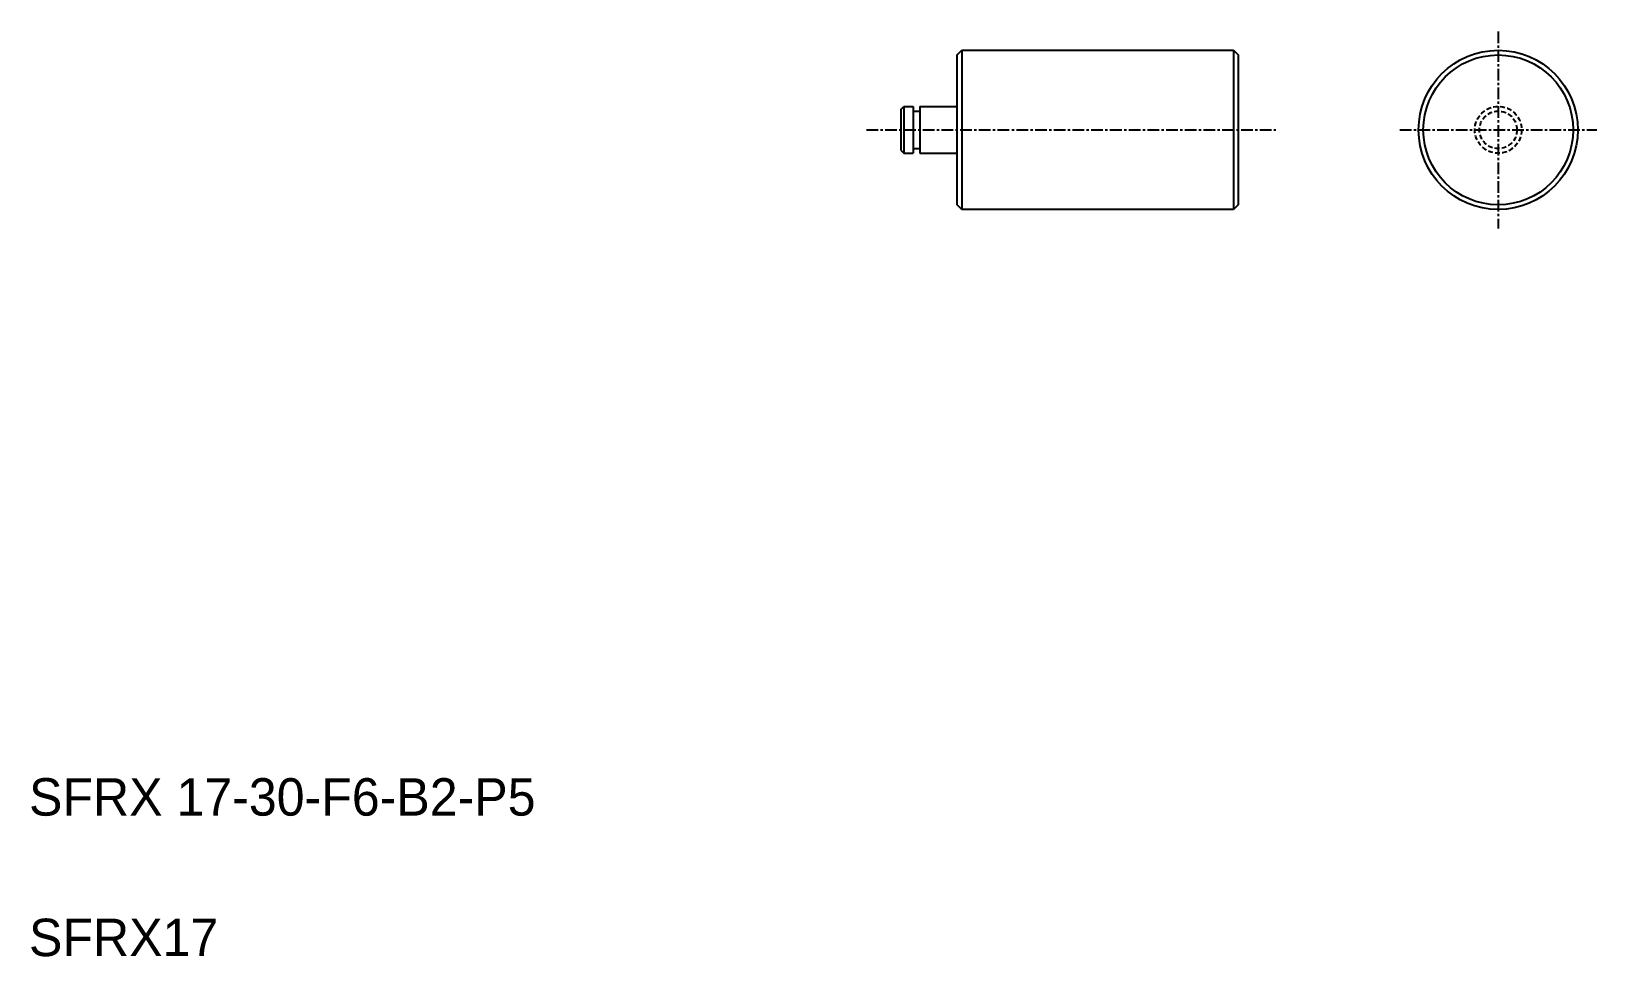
# Model space of a CAD drawing. Extents: x 10 to 177, y 28 to 126.
import ezdxf

# ---------------------------------------------------------------- set-up
doc = ezdxf.new("R2010")
doc.units = 0
doc.linetypes.add('CENTER', pattern=[2, 1.25, -0.25, 0.25, -0.25])
doc.linetypes.add('DASHED', pattern=[0.75, 0.5, -0.25])
doc.layers.get('0').update_dxf_attribs({"linetype": 'CONTINUOUS'})
doc.layers.add('CENTER', color=1, linetype='CENTER')

msp = doc.modelspace()

# ---------------------------------------------------------------- linework, layer by layer
for p, q in [((108.81, 123.87), (109.31, 124.37)), ((108.81, 107.87), (108.81, 123.87)), ((109.31, 124.37), (109.31, 107.37)), ((109.31, 124.37), (138.31, 124.37)), ((138.31, 124.37), (138.31, 107.37)), ((138.31, 124.37), (138.81, 123.87)), ((138.81, 123.87), (138.81, 107.87)), ((109.31, 119.62), (109.31, 119.62)), ((102.81, 113.67), (102.81, 118.07)), ((109.31, 115.87), (109.31, 115.87)), ((109.31, 107.37), (108.81, 107.87)), ((138.31, 107.37), (109.31, 107.37)), ((138.81, 107.87), (138.31, 107.37))]:
    msp.add_line(p, q)
at = {"linetype": 'CONTINUOUS'}
for p, q in [((102.81, 118.07), (103.11, 118.37)), ((104.11, 118.37), (104.11, 113.37)), ((104.11, 117.87), (104.81, 117.87)), ((104.81, 118.37), (104.81, 113.37)), ((104.11, 113.87), (104.81, 113.87)), ((102.81, 113.67), (103.11, 113.37))]:
    msp.add_line(p, q, dxfattribs=at)
at = {"color": 7, "linetype": 'CONTINUOUS'}
for p, q in [((103.11, 118.37), (104.11, 118.37)), ((103.11, 118.37), (103.11, 113.37)), ((104.81, 118.37), (108.61, 118.37)), ((103.11, 113.37), (104.11, 113.37)), ((104.81, 113.37), (108.61, 113.37))]:
    msp.add_line(p, q, dxfattribs=at)
at = {"linetype": 'CONTINUOUS'}
for radius in [8.5, 8]:
    msp.add_circle((166.59, 115.87), radius, dxfattribs=at)
at = {"color": 3, "linetype": 'DASHED'}
for radius in [2.5, 2]:
    msp.add_circle((166.59, 115.87), radius, dxfattribs=at)
at = {"linetype": 'CONTINUOUS'}
for centre, start, end in [((108.61, 118.57), 270, 0), ((108.61, 113.17), 0, 90)]:
    msp.add_arc(centre, 0.2, start, end, dxfattribs=at)
at = {"layer": 'CENTER', "color": 1, "linetype": 'CENTER'}
for p, q in [((166.59, 126.39), (166.59, 105.35)), ((99.12, 115.87), (142.85, 115.87)), ((156.07, 115.87), (177.11, 115.87))]:
    msp.add_line(p, q, dxfattribs=at)

# ---------------------------------------------------------------- texts
for s, p in [('SFRX 17-30-F6-B2-P5', (9.66, 42.65)), ('SFRX17', (9.66, 27.65))]:
    msp.add_text(s, height=4).set_placement(p)

doc.saveas('drawing.dxf')
